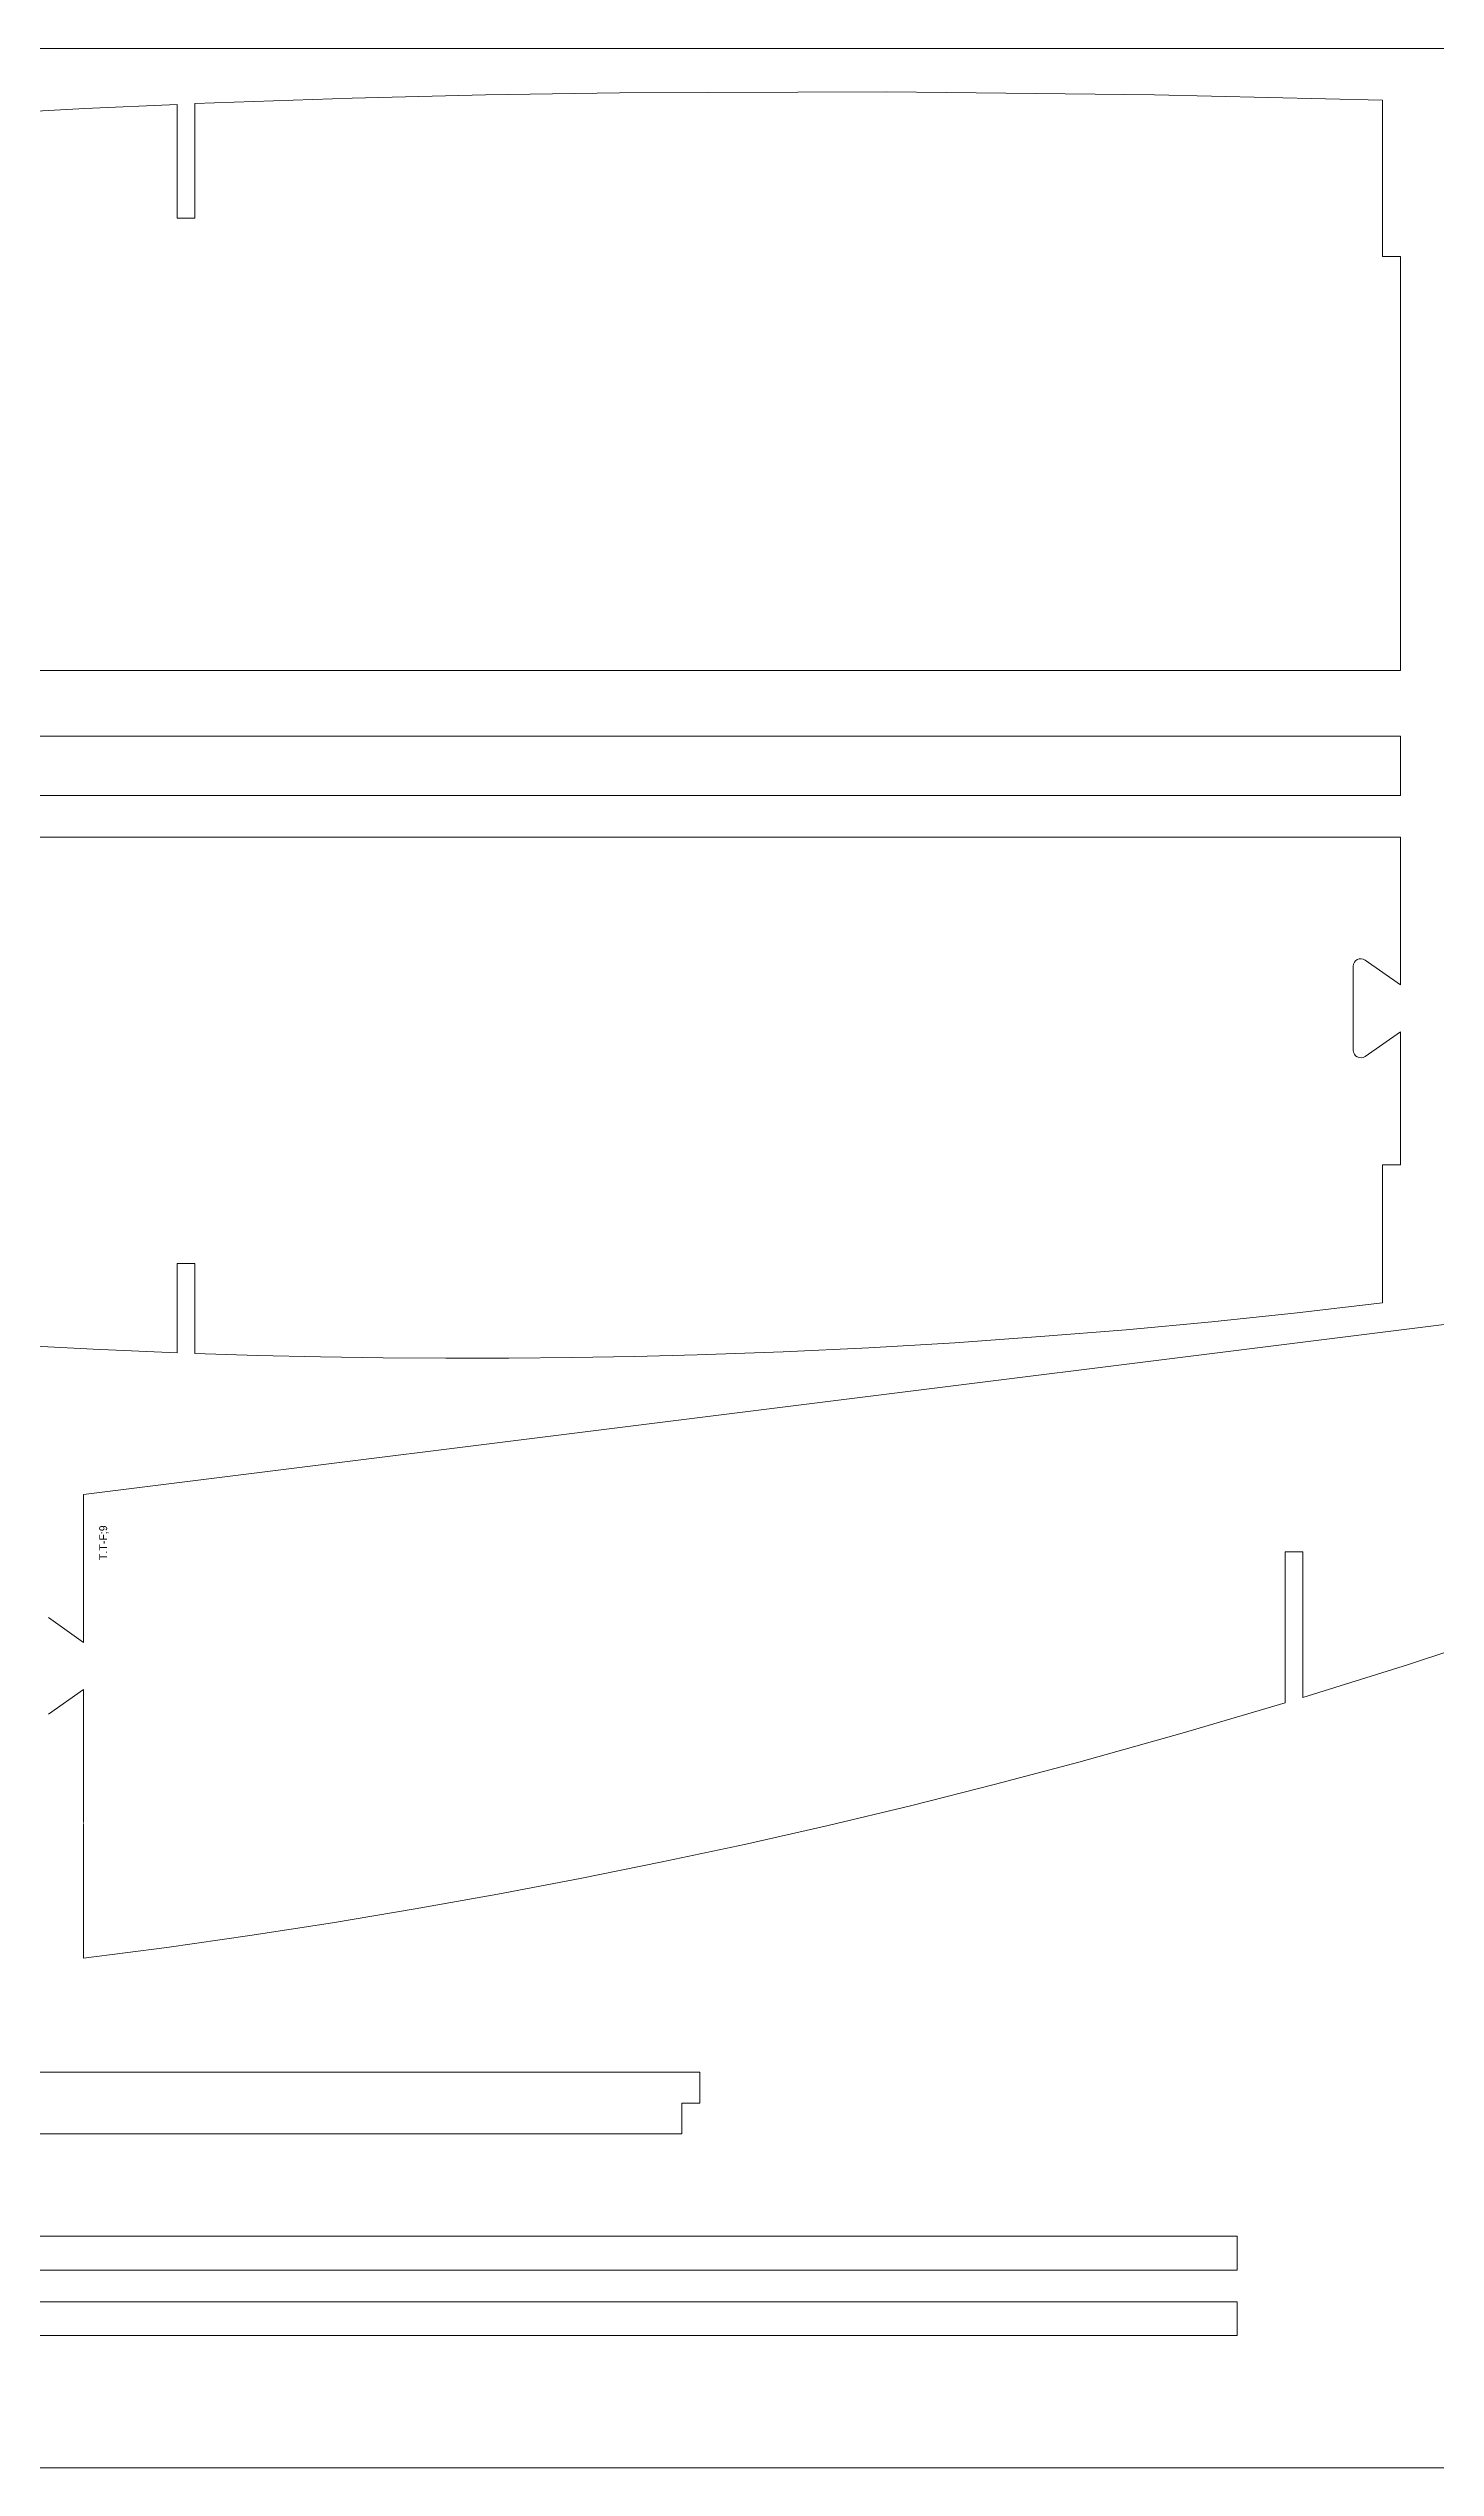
# Model space of a CAD drawing. Header units: millimetres. Extents: x 0 to 7720, y 0 to 5733.
# Drawn here: x 1041 to 1740, y 2966 to 4186 of the extents above; entities that cross this region are included whole.
import ezdxf

# ---------------------------------------------------------------- set-up
doc = ezdxf.new("R2010")
doc.units = ezdxf.units.MM
for name, color, linetype in [('0_0_0', 1, 'Continuous'), ('CORTE_6MM', 1, 'Continuous'), ('plate', 3, 'Continuous')]:
    doc.layers.add(name, color=color, linetype=linetype)

msp = doc.modelspace()

# ---------------------------------------------------------------- linework, layer by layer
at = {"layer": '0_0_0', "lineweight": 0}
msp.add_lwpolyline([(1722.6, 3839.1), (10.6, 3839.1), (10.6, 3809.1), (1722.6, 3809.1), (1722.6, 3839.1)], close=True, dxfattribs=at)
at = {"layer": 'CORTE_6MM', "lineweight": 0}
for p, q in [((1722.6, 3713.7), (1722.6, 3788.2)), ((1698.8, 3680.7), (1698.8, 3723.1)), ((1704.8, 3726.2), (1722.6, 3713.7)), ((1704.8, 3677.5), (1722.6, 3690)), ((1722.6, 3690), (1722.6, 3622.9)), ((1058.4, 3382.1), (1058.4, 3456.6)), ((1040.7, 3394.6), (1058.4, 3382.1)), ((1040.7, 3345.9), (1058.4, 3358.4)), ((1058.4, 3358.4), (1058.4, 3291.3)), ((1640.3, 3082.6), (24.3, 3082.6)), ((1640.3, 3065.6), (1640.3, 3082.6)), ((24.3, 3065.6), (1640.3, 3065.6)), ((1640.3, 3067.6), (1640.3, 3067.6)), ((1640.3, 3049.5), (24.3, 3049.5)), ((1640.3, 3032.5), (1640.3, 3049.5)), ((24.3, 3032.5), (1640.3, 3032.5)), ((1640.3, 3034.5), (1640.3, 3034.5))]:
    msp.add_line(p, q, dxfattribs=at)
for points in [[(991.6, 4151.9), (1059, 4155.6), (1105.6, 4157.7), (1105.6, 4100.4), (1114.6, 4100.4), (1114.6, 4158.1), (1193.8, 4160.9), (1261.2, 4162.5), (1328.7, 4163.6), (1463.6, 4164), (1598.6, 4162.5), (1713.6, 4159.8), (1713.6, 4081), (1722.6, 4081), (1722.6, 3872.3), (1722.6, 3872.3), (10.6, 3872.3)], [(1722.6, 3788.2), (10.6, 3788.2)], [(1020.9, 3532.1), (1063.2, 3529.9), (1105.6, 3528.1), (1105.6, 3573.2), (1114.6, 3573.2), (1114.6, 3527.8), (1146.2, 3526.8), (1177.9, 3526.1), (1209.6, 3525.6), (1241.2, 3525.4), (1272.9, 3525.5), (1304.6, 3525.8), (1336.2, 3526.3), (1367.9, 3527.1), (1411.2, 3528.7), (1454.5, 3530.7), (1497.8, 3533.2), (1541, 3536.3), (1584.3, 3539.8), (1627.4, 3543.8), (1670.5, 3548.3), (1713.6, 3553.3), (1713.6, 3622.9), (1722.6, 3622.9)], [(2043.4, 3579.8), (1058.4, 3456.6)], [(1058.4, 3290.8), (1058.4, 3222.8), (1100.4, 3228.3), (1142.2, 3234.3), (1184, 3240.7), (1225.7, 3247.7), (1267.3, 3255.1), (1308.9, 3263), (1350.3, 3271.4), (1391.7, 3280.2), (1434, 3289.8), (1476.2, 3299.9), (1518.3, 3310.6), (1560.3, 3321.7), (1612.5, 3336.3), (1664.4, 3351.6), (1664.4, 3427.7), (1673.4, 3427.7), (1673.4, 3354.3), (1726.7, 3371), (1767.9, 3384.5)]]:
    msp.add_lwpolyline(points, dxfattribs=at)
msp.add_lwpolyline([(1360.2, 3149.8), (1369.2, 3149.8), (1369.2, 3165.3), (12.2, 3165.3), (12.2, 3149.8), (21.2, 3149.8), (21.2, 3134.2), (382.2, 3134.2), (382.2, 3149.8), (391.2, 3149.8), (391.2, 3134.2), (752.2, 3134.2), (752.2, 3149.8), (761.2, 3149.8), (761.2, 3134.2), (1360.2, 3134.2), (1360.2, 3149.8)], close=True, dxfattribs=at)
for centre, start, end in [((1702.6, 3723.1), 55.008, 180), ((1702.6, 3680.7), 180, 304.992)]:
    msp.add_arc(centre, 3.8, start, end, dxfattribs=at)
at = {"layer": 'plate', "lineweight": 0}
msp.add_lwpolyline([(0, 4185.9), (2440, 4185.9), (2440, 2965.9), (0, 2965.9)], close=True, dxfattribs=at)

# ---------------------------------------------------------------- texts
at = {"lineweight": 0, "insert": (1066.3, 3423.6), "char_height": 4, "width": 9480.493, "attachment_point": 1, "rotation": 90}
msp.add_mtext('T.T-F;9', dxfattribs=at)

doc.saveas('drawing.dxf')
